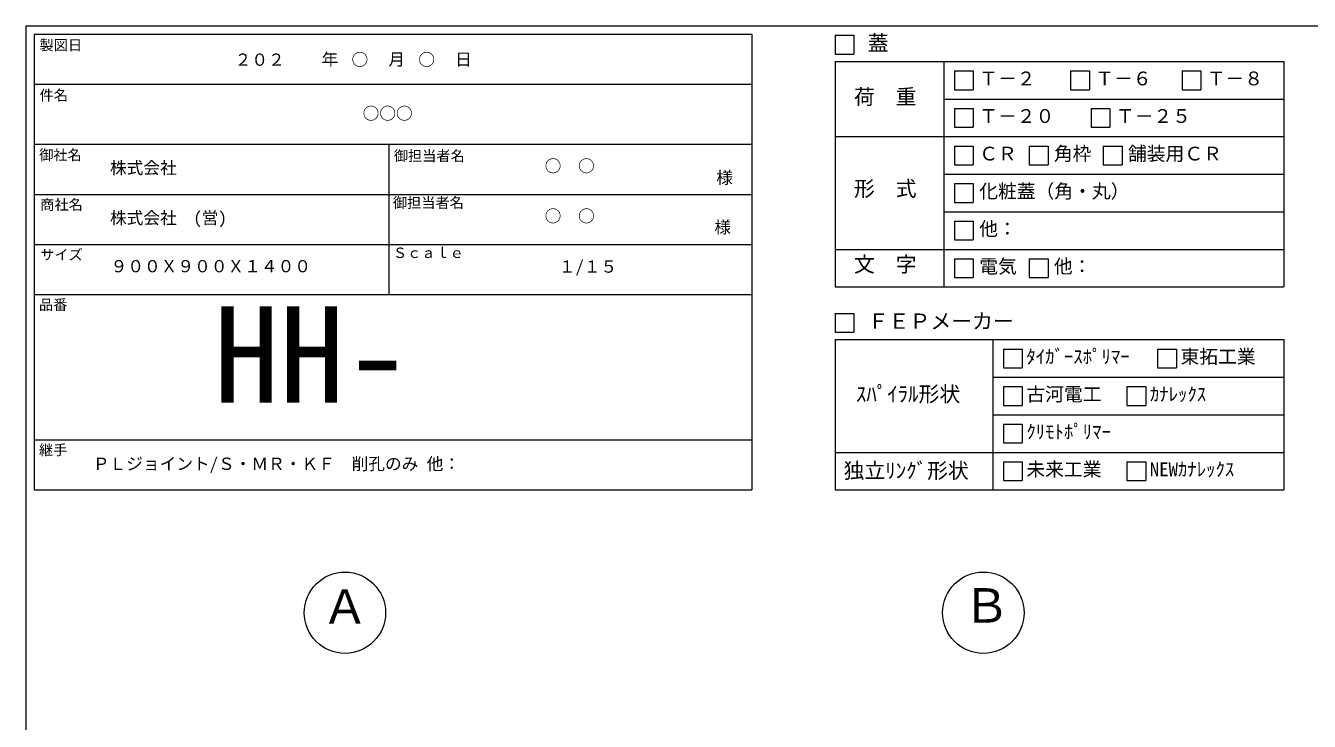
# Model space of a CAD drawing. Units: millimetres, scale not verified. Extents: x -4890 to 18470, y -2305 to 2305.
# Drawn here: x -1230 to 1846, y 639 to 2305 of the extents above; entities that cross this region are included whole.
import ezdxf
from ezdxf.enums import TextEntityAlignment as Align

# ---------------------------------------------------------------- set-up
doc = ezdxf.new("R2010")
doc.units = ezdxf.units.MM
doc.header["$LTSCALE"] = 10
for name, color, linetype, lineweight in [('0-2_waku', 7, 'Continuous', 18), ('0-3_gaikei', 7, 'Continuous', 18), ('0-A_文字１', 7, 'Continuous', 18), ('1-2_文字２', 7, 'Continuous', 5)]:
    doc.layers.add(name, color=color, linetype=linetype, lineweight=lineweight)
doc.styles.add('ＭＳ ゴシック', font='')
doc.styles.get('ＭＳ ゴシック').set_extended_font_data('MS Gothic')

msp = doc.modelspace()

# ---------------------------------------------------------------- linework, layer by layer
at = {"layer": '0-2_waku'}
for p, q in [((-1230.01, 2305.35), (-1230.01, -1969.65)), ((-1210.01, 2285.35), (-1210.01, 1193.35)), ((-1210.01, 2285.35), (509.99, 2285.35)), ((-1210.01, 2285.35), (-1210.01, 1193.35)), ((-1210.01, 2285.35), (509.99, 2285.35)), ((-1210.01, 2285.35), (-1210.01, 1193.35)), ((509.99, 2285.35), (509.99, 1193.35)), ((710, 2219.57), (1785, 2219.57)), ((710, 2219.57), (710, 1679.57)), ((970.67, 2219.57), (970.67, 1679.57)), ((1785, 2219.57), (1785, 1679.57)), ((-1210.01, 2165.35), (509.99, 2165.35)), ((-1210.01, 2165.35), (509.99, 2165.35)), ((-1210.01, 2165.35), (509.99, 2165.35)), ((-1210.01, 2165.35), (509.99, 2165.35)), ((970.67, 2129.57), (1785, 2129.57)), ((710, 2039.57), (1785, 2039.57)), ((-1210.01, 2021.35), (509.99, 2021.35)), ((-1210.01, 2021.35), (509.99, 2021.35)), ((-360.01, 2021.35), (-360.01, 1661.35)), ((970.67, 1949.57), (1785, 1949.57)), ((-1210.01, 1901.35), (509.99, 1901.35)), ((970.67, 1859.57), (1785, 1859.57)), ((-1210.01, 1781.35), (509.99, 1781.35)), ((710, 1769.57), (1785, 1769.57)), ((-1210.01, 1661.35), (509.99, 1661.35)), ((710, 1679.57), (1785, 1679.57)), ((710, 1553.35), (1785, 1553.35)), ((710, 1553.35), (710, 1193.35)), ((1087.82, 1553.35), (1087.82, 1193.35)), ((1785, 1553.35), (1785, 1193.35)), ((1087.82, 1463.35), (1785, 1463.35)), ((1087.82, 1373.35), (1785, 1373.35)), ((-1210.01, 1313.35), (509.99, 1313.35)), ((710, 1283.35), (1785, 1283.35)), ((-1210.01, 1193.35), (509.99, 1193.35)), ((710, 1193.35), (1785, 1193.35)), ((710, 1193.35), (1785, 1193.35))]:
    msp.add_line(p, q, dxfattribs=at)
msp.add_lwpolyline([(-1230.01, 2305.35), (4889.99, 2305.35), (4889.99, -1969.65)], dxfattribs=at)
at = {"layer": '0-3_gaikei'}
for centre in [(-465.01, 899.1), (1064.99, 899.1)]:
    msp.add_circle(centre, 97.5, dxfattribs=at)
at = {"layer": '0-A_文字１'}
for p, q in [((709.99, 2282.38), (709.99, 2237.38)), ((709.99, 2237.38), (754.99, 2237.38)), ((995.96, 2197.07), (1040.96, 2197.07)), ((995.96, 2197.07), (995.96, 2152.07)), ((995.96, 2197.07), (995.96, 2152.07)), ((995.96, 2197.07), (1040.96, 2197.07)), ((995.96, 2197.07), (995.96, 2152.07)), ((995.96, 2197.07), (1040.96, 2197.07)), ((1040.96, 2197.07), (1040.96, 2152.07)), ((1040.96, 2197.07), (1040.96, 2152.07)), ((1040.96, 2197.07), (1040.96, 2152.07)), ((1274.04, 2197.07), (1319.04, 2197.07)), ((1274.04, 2197.07), (1274.04, 2152.07)), ((1319.04, 2197.07), (1319.04, 2152.07)), ((1541.25, 2197.07), (1586.25, 2197.07)), ((1541.25, 2197.07), (1541.25, 2152.07)), ((1586.25, 2197.07), (1586.25, 2152.07)), ((995.96, 2152.07), (1040.96, 2152.07)), ((995.96, 2152.07), (1040.96, 2152.07)), ((995.96, 2152.07), (1040.96, 2152.07)), ((1274.04, 2152.07), (1319.04, 2152.07)), ((1541.25, 2152.07), (1586.25, 2152.07)), ((995.96, 2107.07), (1040.96, 2107.07)), ((995.96, 2107.07), (995.96, 2062.07)), ((1040.96, 2107.07), (1040.96, 2062.07)), ((1323.44, 2107.07), (1368.44, 2107.07)), ((1323.44, 2107.07), (1323.44, 2062.07)), ((1368.44, 2107.07), (1368.44, 2062.07)), ((995.96, 2062.07), (1040.96, 2062.07)), ((1323.44, 2062.07), (1368.44, 2062.07)), ((995.96, 2017.07), (1040.96, 2017.07)), ((995.96, 2017.07), (995.96, 1972.07)), ((995.96, 2017.07), (995.96, 1972.07)), ((1040.96, 2017.07), (1040.96, 1972.07)), ((1040.96, 2017.07), (1040.96, 1972.07)), ((1174.95, 2017.07), (1219.95, 2017.07)), ((1174.95, 2017.07), (1174.95, 1972.07)), ((1219.95, 2017.07), (1219.95, 1972.07)), ((1352.46, 2017.07), (1397.46, 2017.07)), ((1352.46, 2017.07), (1352.46, 1972.07)), ((1397.46, 2017.07), (1397.46, 1972.07)), ((995.96, 1972.07), (1040.96, 1972.07)), ((995.96, 1972.07), (1040.96, 1972.07)), ((1174.95, 1972.07), (1219.95, 1972.07)), ((1352.46, 1972.07), (1397.46, 1972.07)), ((995.96, 1927.07), (995.96, 1882.07)), ((1040.96, 1927.07), (1040.96, 1882.07)), ((995.96, 1882.07), (1040.96, 1882.07)), ((995.96, 1837.07), (1040.96, 1837.07)), ((995.96, 1837.07), (995.96, 1792.07)), ((995.96, 1837.07), (995.96, 1792.07)), ((1040.96, 1837.07), (1040.96, 1792.07)), ((1040.96, 1837.07), (1040.96, 1792.07)), ((995.96, 1792.07), (1040.96, 1792.07)), ((995.96, 1792.07), (1040.96, 1792.07)), ((995.96, 1747.07), (995.96, 1702.07)), ((1174.95, 1747.07), (1174.95, 1702.07)), ((995.96, 1702.07), (1040.96, 1702.07)), ((1174.95, 1702.07), (1219.95, 1702.07)), ((709.99, 1616.16), (709.99, 1571.16)), ((709.99, 1571.16), (754.99, 1571.16)), ((1113.11, 1530.85), (1113.11, 1485.85)), ((1482.69, 1530.85), (1527.69, 1530.85)), ((1482.69, 1530.85), (1482.69, 1485.85)), ((1482.69, 1530.85), (1527.69, 1530.85)), ((1482.69, 1530.85), (1482.69, 1485.85)), ((1482.69, 1530.85), (1527.69, 1530.85)), ((1482.69, 1530.85), (1482.69, 1485.85)), ((1527.69, 1530.85), (1527.69, 1485.85)), ((1527.69, 1530.85), (1527.69, 1485.85)), ((1527.69, 1530.85), (1527.69, 1485.85)), ((1113.11, 1485.85), (1158.11, 1485.85)), ((1482.69, 1485.85), (1527.69, 1485.85)), ((1482.69, 1485.85), (1527.69, 1485.85)), ((1482.69, 1485.85), (1527.69, 1485.85)), ((1113.11, 1440.85), (1158.11, 1440.85)), ((1113.11, 1440.85), (1113.11, 1395.85)), ((1158.11, 1440.85), (1158.11, 1395.85)), ((1409.01, 1440.85), (1409.01, 1395.85)), ((1113.11, 1395.85), (1158.11, 1395.85)), ((1409.01, 1395.85), (1454.01, 1395.85)), ((1113.11, 1350.85), (1113.11, 1305.85)), ((1113.11, 1305.85), (1158.11, 1305.85)), ((1113.11, 1260.85), (1158.11, 1260.85)), ((1113.11, 1260.85), (1113.11, 1215.85)), ((1158.11, 1260.85), (1158.11, 1215.85)), ((1409.01, 1260.85), (1454.01, 1260.85)), ((1409.01, 1260.85), (1409.01, 1215.85)), ((1454.01, 1260.85), (1454.01, 1215.85)), ((1113.11, 1215.85), (1158.11, 1215.85)), ((1409.01, 1215.85), (1454.01, 1215.85))]:
    msp.add_line(p, q, dxfattribs=at)
for points in [[(709.99, 2282.38), (754.99, 2282.38), (754.99, 2237.38)], [(709.99, 2282.38), (754.99, 2282.38), (754.99, 2237.38)], [(995.96, 2017.07), (1040.96, 2017.07), (1040.96, 1972.07)], [(995.96, 2017.07), (995.96, 1972.07), (1040.96, 1972.07)], [(995.96, 1927.07), (1040.96, 1927.07), (1040.96, 1882.07)], [(995.96, 1837.07), (1040.96, 1837.07), (1040.96, 1792.07)], [(995.96, 1837.07), (995.96, 1792.07), (1040.96, 1792.07)], [(995.96, 1747.07), (1040.96, 1747.07), (1040.96, 1702.07)], [(1174.95, 1747.07), (1219.95, 1747.07), (1219.95, 1702.07)], [(709.99, 1616.16), (754.99, 1616.16), (754.99, 1571.16)], [(1113.11, 1530.85), (1158.11, 1530.85), (1158.11, 1485.85)], [(1409.01, 1440.85), (1454.01, 1440.85), (1454.01, 1395.85)], [(1113.11, 1350.85), (1158.11, 1350.85), (1158.11, 1305.85)]]:
    msp.add_lwpolyline(points, dxfattribs=at)

# ---------------------------------------------------------------- texts
at = {"layer": '0-A_文字１', "style": 'ＭＳ ゴシック'}
for s, height, p in [('蓋', 36.66, (788.07, 2234.46)), ('製図日', 24.93, (-1196.74, 2238.9)), ('\u3000\u3000年\u3000\u3000\u3000月\u3000\u3000\u3000日', 29.33, (-600.7, 2201.29)), ('Ｔ－２', 32.99, (1055.1, 2152.56)), ('Ｔ－６', 32.99, (1333.18, 2152.56)), ('Ｔ－８', 32.99, (1600.39, 2152.56)), ('件名', 24.93, (-1196.74, 2118.9)), ('荷\u3000重', 36.66, (754.95, 2105.77)), ('Ｔ－２０', 32.99, (1055.1, 2062.56)), ('Ｔ－２５', 32.99, (1382.58, 2062.56)), ('御社名', 24.93, (-1197.71, 1975.89)), ('御担当者名', 24.93, (-347.8, 1973.68)), ('御担当者名', 24.93, (-347.8, 1973.68)), ('ＣＲ', 32.99, (1055.1, 1972.56)), ('角枠', 32.99, (1234.1, 1972.56)), ('舗装用ＣＲ', 32.99, (1411.6, 1972.56)), ('様', 29.33, (424.94, 1918.18)), ('形\u3000式', 36.66, (754.95, 1885.8)), ('化粧蓋（角・丸）', 32.99, (1055.1, 1882.56)), ('商社名', 24.93, (-1195.11, 1856.85)), ('御担当者名', 24.93, (-350.02, 1861.38)), ('様', 29.33, (420.45, 1799.26)), ('他：', 32.99, (1055.1, 1792.56)), ('サイズ', 24.93, (-1195.11, 1736.85)), ('Ｓｃａｌｅ', 24.93, (-350.02, 1741.38)), ('文\u3000字', 36.66, (754.95, 1704.32)), ('９００Ｘ９００Ｘ１４００', 29.33, (-1026.33, 1705.81)), ('１/１５', 29.33, (47.54, 1704.86)), ('電気', 32.99, (1055.1, 1702.56)), ('他：', 32.99, (1234.1, 1702.56)), ('品番', 24.93, (-1198.11, 1617.21)), ('HH-', 230.9, (-779.28, 1333.18)), ('ＦＥＰメーカー', 36.66, (788.07, 1568.24)), ('ﾀｲｶﾞｰｽﾎﾟﾘﾏｰ', 32.99, (1168.08, 1486.33)), ('東拓工業', 32.99, (1537.66, 1486.33)), ('ｽﾊﾟｲﾗﾙ形状', 36.66, (759.61, 1393.69)), ('古河電工', 32.99, (1168.08, 1396.33)), ('ｶﾅﾚｯｸｽ', 32.99, (1463.98, 1396.33)), ('ｸﾘﾓﾄﾎﾟﾘﾏｰ', 32.99, (1168.08, 1306.33)), ('継手', 24.93, (-1198.11, 1269.21)), ('ＰＬジョイント/Ｓ・ＭＲ・ＫＦ\u3000削孔のみ 他：', 29.33, (-1069.02, 1232.55)), ('独立ﾘﾝｸﾞ形状', 36.66, (730.08, 1210.21)), ('未来工業', 32.99, (1168.08, 1216.33)), ('NEWｶﾅﾚｯｸｽ', 32.99, (1463.98, 1216.33)), ('Ａ', 82.48, (-521.07, 848.15)), ('Ｂ', 82.48, (1016.14, 850.66))]:
    msp.add_text(s, height=height, dxfattribs=at).set_placement(p, align=Align.BOTTOM_LEFT)
at = {"layer": '1-2_文字２', "style": 'ＭＳ ゴシック'}
for s, p in [('\u3000\u3000２０２\u3000\u3000\u3000\u3000○\u3000\u3000\u3000○', (-809.18, 2200.51)), ('○○○', (-422.5, 2071.69)), ('株式会社', (-1028.01, 1941.43)), ('○\u3000○', (13.77, 1945.81)), ('株式会社\u3000(営)', (-1028.01, 1821.43)), ('○\u3000○', (13.77, 1825.81))]:
    msp.add_text(s, height=29.33, dxfattribs=at).set_placement(p, align=Align.BOTTOM_LEFT)

doc.saveas('drawing.dxf')
